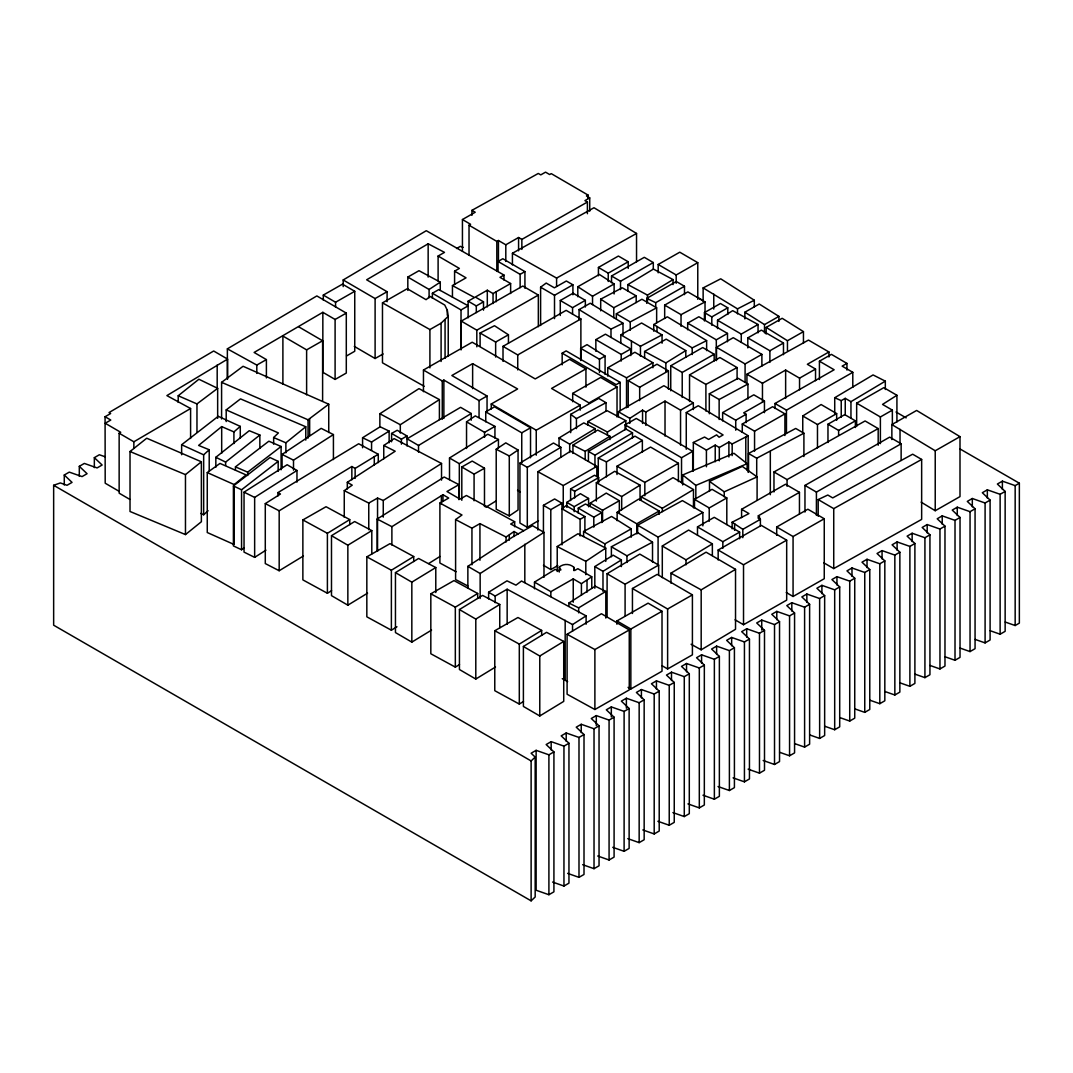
<?xml version="1.0" encoding="UTF-8"?>
<svg xmlns="http://www.w3.org/2000/svg" width="1073" height="1073" viewBox="0 0 1073 1073"><rect width="100%" height="100%" fill="white"/><g stroke="black" fill="none" stroke-linecap="round" stroke-linejoin="round"><path stroke-width="1.5" d="M382.471 302.854L429.911 329.559L441.097 323.174L448.232 316.294L447.293 310.204L444.759 305.054L430.032 296.47L426.061 299.675L407.257 288.717L382.471 302.854L382.471 362.808L424.157 386.28M273.642 444.195L273.642 437.529L278.403 432.942L226.202 409.899L226.202 421.555M105.047 456.749L99.36 454.751L94.344 457.648L102.123 465.025L97.107 467.922L84.324 463.429L79.308 466.326L87.074 473.703L82.058 476.6L69.276 472.12L64.273 475.017L72.039 482.394L67.022 485.291L60.343 482.944L53.65 485.291L53.65 625.197L531.122 900.851L531.122 760.945L535.172 757.082L531.122 753.233L536.124 750.335L548.907 754.815L553.923 751.918L546.157 744.541L551.173 741.644L563.955 746.137L568.958 743.24L561.192 735.863L566.209 732.966L578.991 737.446L584.007 734.562L576.241 727.172L581.244 724.288L594.026 728.768L599.042 725.871L591.277 718.494L596.293 715.597L609.075 720.09L614.091 717.193L606.312 709.816L611.328 706.919L624.11 711.399L629.127 708.502L621.361 701.125L626.377 698.228L639.159 702.721L644.162 699.824L636.396 692.447L641.413 689.55L654.195 694.03L659.211 691.133L651.445 683.756L656.448 680.859L669.23 685.352L674.246 682.455L666.481 675.078L671.497 672.181L684.279 676.661L689.295 673.777L681.516 666.387L686.532 663.503L699.314 667.983L704.331 665.086L696.565 657.709L701.581 654.812L714.363 659.305L719.366 656.408L711.6 649.031L716.616 646.134L729.399 650.614L734.415 647.716L726.649 640.34L731.652 637.442L744.434 641.936L749.45 639.039L741.684 631.662L746.701 628.765L759.483 633.244L764.499 630.347L756.72 622.97L761.736 620.073L774.518 624.566L779.535 621.669L771.769 614.293L776.785 611.395L789.567 615.875L794.57 612.991L786.804 605.601L791.82 602.718L804.602 607.197L809.619 604.3L801.853 596.923L806.856 594.026L819.638 598.519L824.654 595.622L816.888 588.245L821.905 585.348L834.687 589.828L839.703 586.931L831.924 579.554L836.94 576.657L849.722 581.15L854.738 578.253L846.973 570.876L851.989 567.979L864.758 572.459L869.774 569.562L862.008 562.185L867.024 559.288L879.806 563.781L884.823 560.884L877.043 553.507L882.06 550.61L894.842 555.09L899.858 552.206L892.092 544.816L897.108 541.932L909.891 546.412L914.893 543.515L907.128 536.138L912.144 533.241L924.926 537.734L929.942 534.837L922.176 527.46L927.179 524.563L939.961 529.043L944.978 526.146L937.212 518.769L942.228 515.872L955.01 520.365L960.027 517.468L952.247 510.091L957.264 507.194L970.046 511.673L975.062 508.776L967.296 501.399L972.312 498.502L985.094 502.996L990.097 500.098L982.332 492.722L987.348 489.825L1000.13 494.304L1005.146 491.421L997.38 484.03L1002.383 481.147L1015.165 485.626L1019.35 483.212L1019.35 623.118L1015.165 625.532L1005.227 622.045M531.122 900.851L535.172 896.988L535.172 757.082M200.718 513.431L203.655 514.772L203.655 454.818L209.208 449.748L198.612 445.416L221.682 426.611L233.914 431.896L240.272 426.383L218.248 416.311L181.632 444.745L181.632 454.737M203.655 514.772L208.095 510.721M234.182 484.567L246.106 474.937L220.005 463.415L207.263 472.576L207.263 532.53L234.182 544.534L234.182 484.567L207.263 472.576M185.468 534.582L185.468 474.615L201.375 461.779L146.733 438.227L130.021 451.532L130.021 511.486L185.468 534.582L201.375 521.733L201.375 461.779M285.874 452.806L285.874 442.814L305.765 426.759L240.513 398.888L226.202 409.899M178.212 402.415L178.212 395.763L198.881 379.238L217.658 388.332L217.658 418.322M215.834 467.291L215.834 457.299L249.258 430.702L259.854 435.034L259.854 448.353M225.638 465.414L225.638 462.087L259.854 435.034M244.175 547.713L241.559 549.752L233.404 545.916L233.404 485.948L270.007 457.527L278.175 461.363L278.175 471.355M241.559 549.752L241.559 489.784L278.175 461.363M456.092 571.775L439.903 563.017L439.903 503.063L461.994 515L455.596 519.573L471.946 528.184L479.939 523.624L506.08 537.01L514.047 531.511L518.152 533.898M559.248 567.067L560.924 569.87L557.705 570.769L555.251 569.334L534.488 582.116L550.851 591.652L573.237 578.884L581.418 583.658L591.773 576.791L577.864 568.69L574.672 570.514L573.8 567.241C569.683 563.513 563.459 563.607 559.248 567.067L559.248 572.057M235.443 470.202L235.443 466.876L268.854 441.191L281.099 446.489L281.099 469.8M221.588 382.337L308.045 419.798L328.74 404.213L243.075 366.282L221.588 382.337L221.588 418.966M247.675 475.487L247.675 472.16L281.099 446.489M196.963 432.231L196.963 403.917L217.658 388.332M540.604 325.495L540.604 287.188L546.184 283.071L554.379 287.832L566.356 281.005L572.915 284.814L572.915 294.807M344.259 517.293L344.259 490.643L352.239 485.157L347.317 482.3L395.199 451.223L383.758 445.483L383.758 458.801M466.54 448.487L466.54 421.85L475.312 415.895L494.935 426.41L494.935 438.066M509.286 515.912L509.286 455.958L518.058 450.003L505.785 442.867L496.209 449.252L496.209 509.219L509.286 515.912L518.058 509.97L518.058 450.003M282.065 467.748L282.065 454.416L321.162 428.355L333.421 434.578L333.421 459.566M585.804 574.659L585.804 561.34L605.749 548.088L577.958 533.737L557.222 546.533L557.222 571.507M383.758 445.483L394.126 438.616L441.526 463.469L441.526 480.127M429.093 297.798L429.093 289.469L440.265 282.159L419.006 270.691L407.82 277.075L407.82 290.407M467.868 587.991L467.868 566.343L512.559 537.09L532.53 525.703L543.984 532.369L543.984 577.341M480.154 598.479L480.154 573.505L543.984 532.369M400.309 433.049L400.309 424.72L439.407 399.585L418.993 388.614L379.869 413.735L379.869 427.054M629.784 423.366L629.784 418.363L642.553 410.141L645.825 412.045L645.825 425.377M293.506 470.148L293.506 460.156L333.421 434.578M441.526 463.469L383.262 500.474L377.548 498.06L368.763 503.076L344.259 490.643M566.826 507.368L566.826 502.379L580.386 493.687L588.567 498.462L588.567 506.791M568.878 606.406L568.878 603.066L595.207 586.166L605.816 591.424L605.816 618.075M572.539 631.219L572.539 624.553L586.113 615.875L521.532 581.016L515.965 585.147L506.993 580.842L488.617 592.242L488.617 598.908M265.93 550.181L254.65 557.37L244.04 552.112L244.04 492.158L287.135 464.743L296.966 470.47L296.966 482.126M254.65 557.37L254.65 497.416L296.966 470.47M856.656 426.464L856.656 403.153L883.83 387.661L896.921 395.28L882.543 404.414L892.36 410.127L892.36 425.123M303.404 555.988L279.181 570.742L265.286 563.566L265.286 503.613L280.455 494.023L277.987 492.587L358.664 443.766L378.273 454.268L378.273 462.584M717.529 328.579L717.529 320.25L732.685 310.66L758.048 324.502L758.048 332.831M590.271 506.469L590.271 503.143L606.245 493.097L619.336 500.715L619.336 512.371M377.173 550.677L377.173 519.037L444.222 477.016L458.922 484.661L458.922 499.656M391.886 545.004L391.886 526.682L442.975 494.72L448.702 498.046L439.903 503.063M537.895 529.995L537.895 471.704L570.621 451.156L596.816 466.406L596.816 476.399M428.65 563.566L439.957 556.471M362.58 447.736L362.58 437.744L380.15 426.786L389.137 431.105L389.137 442.76M362.58 437.744L371.566 442.049L389.137 431.105M594.818 588.232L594.818 566.584L613.166 555.17L621.361 559.932L621.361 566.598M355.136 478.41L355.136 468.418L378.273 454.268M449.507 479.631L449.507 457.983L487.813 434.243L498.435 439.501L498.435 447.83M607.425 435.397L607.425 432.057L625.8 420.656L606.996 410.624L587.816 421.555L587.816 424.881M596.333 501.037L596.333 482.716L614.708 471.302L640.044 485.144L640.044 500.139M621.683 509.876L621.683 496.558L640.044 485.144M802.752 432.607L802.752 415.962L821.113 404.548L836.658 413.601L836.658 420.267M602.986 591.33L602.986 571.346L621.361 559.932M459.324 498.677L459.324 463.697L498.435 439.501M665.85 371.245L665.85 362.915L685.795 350.589L666.172 339.148L644.605 351.461L644.605 358.114M485.868 507.234L495.646 501.185M327.399 593.262L327.399 533.308L349.744 519.6L326.044 506.724L302.868 519.936L302.868 579.889L327.399 593.262L331.584 590.687M391.377 630.2L391.377 570.232L413.722 556.538L390.009 543.649L366.832 556.86L366.832 616.827L391.377 630.2L396.956 626.78M455.328 667.124L455.328 607.17L477.686 593.463L453.986 580.587L430.823 593.798L430.823 653.765L455.328 667.124L459.526 664.563M617.136 520.673L617.136 512.344L638.703 499.106L659.157 511.016L659.157 514.356M519.305 704.062L519.305 644.108L541.664 630.401L517.951 617.511L494.774 630.736L494.774 690.69L519.305 704.062L523.503 701.501M367.57 593.154L347.853 605.172L331.49 595.649L331.49 535.682L354.653 521.545L371.795 530.612L371.795 553.923M431.561 630.092L411.831 642.11L395.454 632.574L395.454 572.62L418.604 558.47L435.786 567.55L435.786 592.537M495.511 667.017L475.795 679.048L459.432 669.512L459.432 609.544L482.582 595.408L499.75 604.475L499.75 627.799M523.396 646.483L546.559 632.332L563.727 641.413L563.727 701.38L539.773 715.973L523.396 706.436L523.396 646.483L539.773 656.019L539.773 715.973M266.399 377.924L266.399 359.603L254.113 352.454L322.839 312.323L335.098 319.472L335.098 379.426L346.297 373.055L346.297 313.101L316.843 295.933L227.369 348.846L227.369 378.823M279.181 570.742L279.181 510.788L351.85 466.514L355.136 468.418M347.853 605.172L347.853 545.218L371.795 530.612M559.046 446.288L559.046 437.958L583.792 422.896L595.233 428.637L595.233 431.963M572.928 453.45L572.928 445.121L597.688 430.072L609.933 436.282L609.933 439.608M572.928 445.121L585.174 451.344L609.933 436.282M411.831 642.11L411.831 582.156L435.786 567.55M475.795 679.048L475.795 619.081L499.75 604.475M539.773 656.019L563.727 641.413M227.583 379.091L227.583 359.106L166.878 395.602L190.592 408.505L190.592 438.481M627.866 291.252L627.866 284.6L653.43 269.082L673.053 279.597L673.053 284.586M647.488 301.768L647.488 295.102L673.053 279.597M418.524 445.469L471.235 413.521L460.599 407.324L407.069 438.79L418.524 445.469L418.524 452.122M569.683 452.484L569.683 444.155L595.233 428.637M662.296 577.663L662.296 546.009L688.651 530.049L712.365 543.863L712.365 555.519M686.023 564.827L686.023 559.838L712.365 543.863M568.878 603.066L578.669 607.855L605.816 591.424M343.199 286.625L343.199 279.959L426.276 230.708L503.988 275.064L503.988 280.066M538.485 520.633L527.299 527.326L519.949 523.047L519.949 463.093L553.48 443.015L560.844 447.293L560.844 457.299M641.091 500.139L641.091 496.812L673.039 477.646L693.48 489.57L693.48 507.878M662.336 511.593L662.336 508.267L693.48 489.57M607.09 617.042L607.09 573.733L639.816 554.111L658.648 565.082L658.648 575.074M527.299 527.326L527.299 467.372L560.844 447.293M850.956 418.322L850.956 401.664L885.319 381.156L885.319 389.486M567.094 634.277L601.43 613.743L629.261 629.945L629.261 689.912L594.885 709.508L567.094 694.231L567.094 634.277L594.885 649.541L629.261 629.945M670.947 583.149L670.947 573.156L706.074 552.179L735.528 569.334L735.528 629.288L701.179 649.822L691.106 644.256M701.179 649.822L701.179 589.855L735.528 569.334M588.42 461.377L588.42 451.384L625.961 429.039L632.507 432.848L632.507 437.851M594.965 466.862L594.965 455.193L632.507 432.848M598.265 481.361L598.265 458.037L635.001 436.148L642.365 440.44L642.365 452.095M598.265 458.037L606.419 461.873L642.365 440.44M834.727 414.393L834.727 397.734L873.06 374.933L885.319 381.156M133.857 448.447L133.857 441.794L190.592 408.505M469.022 255.186L469.022 225.209L470.604 224.297L462.436 219.536L475.218 212.239L471.946 210.335L538.297 173.45L540.752 174.886L545.553 172.149L549.644 174.537L551.24 173.625L588.058 195.071L588.058 198.398M129.846 499.414L119.143 493.178L119.143 433.224L120.739 432.298L105.194 423.245L110.787 420.053L105.074 416.726L110.653 413.534L109.017 412.569L213.675 351.005L227.583 359.106M456.575 248.52L460.344 246.347L463.174 247.34M536.124 750.335L536.124 890.241L548.907 894.721L553.923 891.824L553.923 751.918M552.595 882.06L563.955 886.043L568.958 883.146L568.958 743.24M567.63 873.368L578.991 877.352L584.007 874.468L584.007 734.562M582.666 864.69L594.026 868.674L599.042 865.777L599.042 725.871M597.715 855.999L609.075 859.996L614.091 857.099L614.091 717.193M612.75 847.321L624.11 851.305L629.127 848.408L629.127 708.502M627.799 838.63L639.159 842.627L644.162 839.73L644.162 699.824M642.834 829.952L654.195 833.936L659.211 831.039L659.211 691.133M657.87 821.274L669.23 825.258L674.246 822.361L674.246 682.455M672.919 812.583L684.279 816.566L689.295 813.683L689.295 673.777M687.954 803.905L699.314 807.889L704.331 804.991L704.331 665.086M702.989 795.214L714.363 799.211L719.366 796.314L719.366 656.408M718.038 786.536L729.399 790.519L734.415 787.622L734.415 647.716M733.074 777.845L744.434 781.841L749.45 778.944L749.45 639.039M748.122 769.167L759.483 773.15L764.499 770.253L764.499 630.347M763.158 760.489L774.518 764.472L779.535 761.575L779.535 621.669M779.615 752.294L789.567 755.781L794.57 752.897L794.57 612.991M794.664 743.616L804.602 747.103L809.619 744.206L809.619 604.3M809.699 734.925L819.638 738.425L824.654 735.528L824.654 595.622M824.748 726.247L834.687 729.734L839.703 726.837L839.703 586.931M839.783 717.569L849.722 721.056L854.738 718.159L854.738 578.253M854.819 708.877L864.758 712.365L869.774 709.468L869.774 569.562M869.868 700.2L879.806 703.687L884.823 700.79L884.823 560.884M884.903 691.508L894.842 694.996L899.858 692.112L899.858 552.206M899.939 682.83L909.891 686.318L914.893 683.421L914.893 543.515M914.987 674.139L924.926 677.64L929.942 674.743L929.942 534.837M930.023 665.461L939.961 668.948L944.978 666.051L944.978 526.146M945.072 656.783L955.01 660.271L960.027 657.373L960.027 517.468M960.107 648.092L970.046 651.579L975.062 648.682L975.062 508.776M975.142 639.414L985.094 642.901L990.097 640.004L990.097 500.098M990.191 630.723L1000.13 634.21L1005.146 631.326L1005.146 491.421M562.172 364.833L562.172 353.178L566.155 350.898L620.167 382.364L620.167 410.677M514.664 526.736L514.664 521.733L510.668 524.026L523.745 530.706M323.295 300.091L323.295 295.088L342.475 284.157L354.747 291.306L354.747 351.26L346.525 355.954M323.295 295.088L335.567 302.237L354.747 291.306M438.106 281.019L438.106 256.031L444.504 252.383L428.154 243.786L366.644 279.798L387.098 291.722L387.098 301.714M227.369 348.846L256.809 365.075L266.399 359.603M343.199 279.959L375.107 298.562L387.098 291.722M282.896 384.349L282.896 336.05L306.623 349.865L322.611 340.758L322.611 400.712M454.59 284.479L454.59 271.161L459.378 268.424L438.106 256.031M469.022 225.209L496.826 241.412L498.435 240.5L505.799 244.792L518.581 237.509L521.854 239.413L521.854 249.405M521.854 239.413L587.4 202.059L587.4 213.715M498.046 271.456L498.046 261.463L502.835 258.727L524.925 271.603L524.925 288.261M468.136 317.823L468.136 301.164L474.521 297.516L452.444 285.579L452.444 297.234M493.044 303.552L493.044 293.559L487.303 290.22L475.339 297.06L483.507 301.821L483.507 310.151M498.046 261.463L520.137 274.339L524.925 271.603M354.291 346.391L375.107 358.516L383.101 353.956M493.044 293.559L510.627 283.54L510.627 293.533M468.136 301.164L476.305 305.926L483.507 301.821M461.256 349.422L461.256 321.109L522.806 286.022L538.338 295.075L538.338 326.728M461.256 321.109L476.814 330.176L538.338 295.075M598.426 275.761L598.426 267.445L618.397 256.045L628.215 261.772L628.215 268.424M423.459 391.672L423.459 370.024L472.2 342.22L535.212 378.93L569.575 359.334L585.938 368.871L585.938 387.192M577.797 296.738L577.797 286.746L599.378 274.447L614.118 283.956L614.118 293.948M598.426 267.445L608.243 273.159L628.215 261.772M480.1 333.006L495.646 342.059L508.441 334.776L494.492 325.736L480.1 333.006L480.1 346.324M611.53 282.655L611.53 275.989L644.31 257.319L653.296 262.563L653.296 269.216M491.246 408.987L491.246 403.985L517.629 388.949L472.63 363.667L451.854 375.51L487.048 396.017L487.048 410.999M503.009 361.346L503.009 346.351L566.142 310.352L580.882 318.936L580.882 360.582M592.537 304.584L592.537 296.255L614.118 283.956M585.348 300.346L573.076 293.211L560.28 300.494L572.566 307.643L585.348 300.346L585.348 307.012M611.53 275.989L620.529 281.247L653.296 262.563M658.192 272.81L658.192 264.481L679.772 252.195L697.772 262.67L697.772 299.313M503.009 346.351L517.736 354.935L580.882 318.936M658.192 264.481L676.191 274.97L697.772 262.67M616.345 318.802L616.345 313.812L641.922 299.233L656.649 307.803L656.649 322.799M646.751 303.351L646.751 298.361L676.325 281.502L684.494 286.263L684.494 294.592M423.459 370.024L442.264 380.982L443.873 380.07L479.054 400.578L487.048 396.017M646.751 298.361L655.724 302.666L684.494 286.263M580.667 359.951L580.667 348.296L587.052 344.648L605.078 356.075L605.078 374.397M595.85 351.3L595.85 339.631L605.44 334.172L630.79 348.94L630.79 355.606M664.67 318.44L664.67 305.121L687.847 291.896L705.028 301.915L705.028 320.237M585.938 368.871L551.562 388.453L580.211 405.151L580.211 410.141M466.54 421.85L484.553 432.339L494.935 426.41M704.438 320.948L704.438 312.619L720.426 303.511L727.789 307.803L727.789 314.469M607.747 376.087L607.747 367.757L634.894 352.252L652.907 362.741L652.907 367.744M572.687 401.718L572.687 393.389L600.652 377.441L617.029 386.977L617.029 416.968M461.806 500.3L461.806 466.996L472.2 461.068L484.486 468.217L484.486 506.536M530.531 427.805L494.532 406.828L485.747 411.844L521.746 432.821L530.531 427.805L530.531 457.782M652.907 362.741L626.538 377.79L607.747 367.757M491.246 403.985L536.245 430.206L580.211 405.151M744.85 318.882L744.85 312.216L759.241 304.021L778.904 316.387L778.904 321.39M617.029 386.977L589.05 402.925L572.687 393.389M628.215 407.244L628.215 380.607L656.984 364.203L668.439 370.869L668.439 389.191M458.922 484.661L446.958 491.501L460.049 499.133L466.42 495.485L514.664 521.733M670.746 390.76L670.746 365.772L702.721 347.545L714.175 354.224L714.175 360.89M727.494 333.421L698.858 316.75L687.672 323.121L716.308 339.806L727.494 333.421L727.494 341.751M628.215 380.607L639.669 387.273L668.439 370.869M716.456 360.582L716.456 347.263L733.248 337.687L761.884 354.385L761.884 366.041M717.529 320.25L741.269 334.079L758.048 324.502M670.746 365.772L682.213 372.452L714.175 354.224M618.343 416.7L618.343 411.697L663.892 385.717L693.332 402.885L693.332 409.537M747.801 347.88L747.801 337.888L761.374 330.135L783.478 343.011L783.478 354.667M689.537 401.517L689.537 374.879L719.903 357.55L737.084 367.57L737.084 379.225M645.825 412.045L665.019 401.114L680.55 410.168L680.55 445.147M680.55 410.168L693.332 402.885M746.929 384.214L746.929 374.222L808.479 340.074L828.933 351.984L828.933 356.987M537.895 471.704L563.245 485.546L596.816 466.406M570.595 500.568L570.595 488.912L594.563 475.232L598.654 477.619L598.654 482.609M617.015 474.534L617.015 466.205L650.573 447.065L678.404 463.268L678.404 481.589M746.929 374.222L762.46 383.276L785.637 370.064L799.546 378.165L799.546 389.821M570.595 488.912L574.685 491.286L598.654 477.619M722.639 420.911L722.639 412.582L753.809 394.824L764.445 401.007L764.445 412.662M828.933 351.984L807.352 364.284L815.534 369.058L815.534 380.714M819.423 379.507L819.423 361.185L831.414 354.358L846.946 363.412L846.946 370.064M566.826 502.379L574.176 506.657L588.567 498.462M764.445 401.007L743.669 412.85L746.111 414.285L746.111 422.614M722.639 412.582L735.729 420.214L746.111 414.285M775.014 408.478L775.014 403.488L834.15 369.769L819.423 361.185M692.702 451.344L636.262 418.457L625.063 424.828L681.529 457.728L692.702 451.344L692.702 471.329M742.275 432.352L742.275 424.023L772.64 406.707L784.913 413.856L784.913 435.517M617.015 466.205L644.833 482.407L678.404 463.268M590.271 503.143L602.557 510.292L619.336 500.715M601.792 512.612L585.456 504.015L578.267 508.119L593.798 517.173L601.792 512.612L601.792 522.605M775.014 403.488L786.455 410.154L852.794 372.331L852.794 387.326M742.275 424.023L754.56 431.172L784.913 413.856M488.617 592.242L495.163 596.065L507.153 589.225L572.539 624.553M617.136 512.344L636.772 523.785L659.157 511.016M583.591 531.484L604.864 543.877L631.232 528.841L611.57 516.462L583.591 531.484L583.591 536.487M802.752 415.962L817.478 424.532L836.658 413.601M694.499 507.69L694.499 499.361L712.07 489.342L726.81 497.926L726.81 524.563M827.967 442.519L827.967 424.197L844.759 414.634L855.396 420.831L855.396 427.497M827.967 424.197L838.617 430.407L855.396 420.831M694.499 499.361L709.226 507.945L726.81 497.926M773.968 491.957L773.968 471.972L865.093 420.965L878.183 428.583L878.183 445.241M856.656 403.153L880.383 416.968L892.36 410.127M697.49 535.226L697.49 526.897L714.256 517.32L739.632 532.101L739.632 538.767M741.591 517.629L741.591 509.299L785.53 484.231L799.452 492.333L799.452 513.994M891.864 439.568L891.864 424.573L916.637 410.449L960 436.644L960 496.598L935.227 510.721L921.144 502.151M607.09 573.733L625.09 584.222L658.648 565.082M804.965 512.062L804.965 485.425L889.678 437.127L901.132 443.793L901.132 460.451M799.452 492.333L757.9 516.033L759.523 516.985L759.523 520.311M632.44 613.488L632.44 588.5L657.212 574.377L692.407 594.871L692.407 654.838L667.621 668.962L662.001 665.676M742.811 537.68L742.811 529.351L760.381 519.332L760.381 525.985M697.49 526.897L722.84 541.677L739.632 532.101M804.965 485.425L816.419 492.091L901.132 443.793M718.159 559.999L718.159 550.006L761.32 525.394L786.683 540.175L786.683 600.129L743.522 624.727L735.072 619.805M776.704 535.32L776.704 526.991L807.875 509.219L824.252 518.755L824.252 578.723L793.068 596.481L786.254 592.511M616.935 624.258L616.935 620.932L648.105 603.16L662.014 611.261L662.014 671.215L630.844 688.987L628.054 687.377M818.189 516.22L818.189 499.575L833.734 508.629L921.653 459.445L921.653 519.399L833.734 568.583L823.836 562.829M935.227 510.721L935.227 450.767L960 436.644M776.704 526.991L793.068 536.527L824.252 518.755M616.935 620.932L630.844 629.033L662.014 611.261M718.159 550.006L743.522 564.774L786.683 540.175M632.44 588.5L667.621 609.008L692.407 594.871M335.098 319.472L346.297 313.101M589.721 211.207L589.721 197.888L584.933 200.624L587.4 202.059M432.392 293.237L438.79 289.589L468.23 305.818L461.028 309.923L432.392 293.237L432.392 298.24M452.444 285.579L466.044 277.84L454.59 271.161M503.988 275.064L499.991 277.344L510.627 283.54M540.604 287.188L554.513 295.29L572.915 284.814M579.071 319.58L579.071 309.587L590.257 303.216L622.997 323.214L622.997 334.87M620.811 343.159L620.811 334.83L641.587 322.986L662.054 334.91L662.054 343.239M653.739 331.195L653.739 324.542L667.339 316.803L706.624 340.61L706.624 350.603M580.667 348.296L599.472 359.254L605.078 356.075M595.85 339.631L621.2 354.412L630.79 348.94M704.438 312.619L711.801 316.911L727.789 307.803M620.167 382.364L616.17 384.644L562.172 353.178M570.675 432.66L570.675 414.339L598.667 398.391L606.017 402.683L606.017 410.999M461.806 466.996L474.078 474.132L484.486 468.217M764.513 332.912L764.513 324.583L778.904 316.387M766.176 334.065L766.176 327.399L782.163 318.292L803.449 331.624L803.449 343.28M716.456 347.263L745.091 363.948L761.884 354.385M747.801 337.888L769.891 350.75L783.478 343.011M787.461 350.723L787.461 340.731L803.449 331.624M686.264 449.225L686.264 412.582L698.255 405.742L748.189 435.759L748.189 472.402M543.434 531.98L543.434 505.329L554.62 498.958L561.984 503.25L561.984 544.883M543.434 505.329L550.798 509.621L561.984 503.25M799.546 378.165L815.534 369.058M846.946 363.412L842.144 366.134L852.794 372.331M584.892 516.582L566.088 505.624L562.091 508.83L580.104 519.319L584.892 516.582L584.892 531.578M693.332 470.806L693.332 442.492L706.423 450.124L715.222 445.107L719.312 447.495L719.312 460.813M719.312 447.495L728.902 442.022L732.175 443.94L748.189 435.759M834.727 397.734L841.232 400.618L845.242 398.338L850.956 401.664M543.434 565.283L550.798 569.575L557.786 565.592M773.968 471.972L787.059 479.591L878.183 428.583M588.058 195.071L586.448 195.983L589.721 197.888M391.591 441.781L391.591 433.452L397.198 430.273L407.016 436L407.016 445.992M391.591 433.452L401.409 439.179L407.016 436M759.523 516.985L757.927 517.897L760.381 519.332M512.425 264.924L512.425 253.268L593.986 207.733L636.544 233.458L636.544 261.772M512.425 253.268L556.592 278.081L636.544 233.458M637.63 533.522L637.63 525.193L682.401 500.608L702.855 512.518L702.855 525.85M637.63 525.193L658.084 537.117L702.855 512.518M748.538 471.785L748.538 453.463L756.706 458.225L803.905 433.21L803.905 456.535M689.537 374.879L705.9 384.402L737.084 367.57M576.429 428.596L576.429 418.604L606.017 402.683M709.32 413.762L709.32 393.778L738.117 378.3L747.935 384.027L747.935 399.008M709.32 393.778L719.138 399.491L747.935 384.027M616.345 313.812L630.253 321.913L656.649 307.803M611.382 556.753L611.382 546.761L637.764 532.651L652.518 542.16L652.518 562.145M611.382 546.761L626.94 555.814L652.518 542.16M664.67 305.121L681.033 314.644L705.028 301.915M600.692 310.821L600.692 299.152L622.286 287.792L636.195 295.893L636.195 302.559M600.692 299.152L613.783 307.71L636.195 295.893M620.811 334.83L640.447 346.271L662.054 334.91M703.137 301.231L703.137 287.913L720.721 278.819L754.306 300.225L754.306 306.891M703.137 287.913L737.513 308.863L754.306 300.225M732.148 528.882L732.148 522.216L748.954 513.591L741.591 509.299M653.739 324.542L692.206 347.867L706.624 340.61M748.538 453.463L795.723 428.449L803.905 433.21M579.071 309.587L610.993 329.116L622.997 323.214M693.332 442.492L704.545 437.046L708.636 439.434L716.616 434.873L719.098 437.234L723.095 434.954L686.264 412.582M818.189 499.575L827.793 495.029L832.715 497.899L912.667 454.201L921.653 459.445M709.494 491.38L709.494 481.388L742.328 466.433L757.095 476.868L757.095 500.192M709.494 481.388L724.248 491.823L757.095 476.868M682.683 484.969L682.683 474.977L733.972 453.275L747.13 463.697L747.13 470.363M682.683 474.977L695.827 485.398L747.13 463.697M130.021 451.532L185.468 474.615M273.642 437.529L285.874 442.814M235.443 466.876L247.675 472.16M178.212 395.763L196.963 403.917M181.632 444.745L203.655 454.818M233.404 485.948L241.559 489.784M215.834 457.299L225.638 462.087M244.04 492.158L254.65 497.416M282.065 454.416L293.506 460.156M496.209 449.252L509.286 455.958M265.286 503.613L279.181 510.788M557.222 546.533L585.804 561.34M377.173 519.037L391.886 526.682M467.855 585.992L455.596 579.527L455.596 519.573M627.866 284.6L647.488 295.102M587.816 421.555L607.425 432.057M562.279 678.673L567.63 681.65M379.869 413.735L400.309 424.72M644.605 351.461L665.85 362.915M641.091 496.812L662.336 508.267M596.333 482.716L621.683 496.558M302.868 519.936L327.399 533.308M366.832 556.86L391.377 570.232M430.823 593.798L455.328 607.17M494.774 630.736L519.305 644.108M670.947 573.156L701.179 589.855M697.222 297.234L703.03 300.588M896.009 412.005L906.162 417.866M959.852 448.863L1019.35 483.212M53.65 485.291L531.122 760.945M519.949 463.093L527.299 467.372M891.864 424.573L935.227 450.767M407.82 277.075L429.093 289.469M618.343 411.697L629.784 418.363M732.148 522.216L742.811 529.351M588.42 451.384L594.965 455.193M559.046 437.958L569.683 444.155M298.884 326.93L322.611 340.758M662.296 546.009L686.023 559.838M335.098 379.426L322.839 372.291L322.839 312.323M517.521 490.307L520.338 491.957M449.507 457.983L459.324 463.697M594.818 566.584L602.986 571.346M467.868 566.343L480.154 573.505M459.432 609.544L475.795 619.081M395.454 572.62L411.831 582.156M331.49 535.682L347.853 545.218M119.143 433.224L133.857 441.794M119.318 491.434L105.194 483.212L105.074 416.726M766.176 327.399L787.461 340.731M744.85 312.216L764.513 324.583M577.797 286.746L592.537 296.255M570.675 414.339L576.429 418.604M1015.165 485.626L1015.165 625.532M1002.383 481.147L1002.383 489.462M1000.13 494.304L1000.13 634.21M987.348 489.825L987.348 498.154M985.094 502.996L985.094 642.901M972.312 498.502L972.312 506.832M970.046 511.673L970.046 651.579M957.264 507.194L957.264 515.523M955.01 520.365L955.01 660.271M942.228 515.872L942.228 524.201M939.961 529.043L939.961 668.948M927.179 524.563L927.179 532.892M924.926 537.734L924.926 677.64M912.144 533.241L912.144 541.57M909.891 546.412L909.891 686.318M900.032 429.334L900.032 444.329M897.108 541.932L897.108 550.248M896.921 395.28L896.921 421.93M894.842 555.09L894.842 694.996M882.06 550.61L882.06 558.939M880.383 416.968L880.383 443.618M879.806 563.781L879.806 703.687M867.024 559.288L867.024 567.617M864.758 572.459L864.758 712.365M851.989 567.979L851.989 576.308M849.722 581.15L849.722 721.056M845.242 398.338L845.242 414.996M841.232 400.618L841.232 417.263M838.617 430.407L838.617 435.397M836.94 576.657L836.94 584.986M834.687 589.828L834.687 729.734M833.734 508.629L833.734 568.583M821.905 585.348L821.905 593.677M819.638 598.519L819.638 738.425M817.478 424.532L817.478 447.843M816.419 492.091L816.419 515.402M806.856 594.026L806.856 602.355M804.602 607.197L804.602 747.103M793.068 536.527L793.068 596.481M791.82 602.718L791.82 611.033M789.567 615.875L789.567 755.781M787.059 479.591L787.059 486.257M786.455 410.154L786.455 433.465M785.637 370.064L785.637 398.378M776.785 611.395L776.785 619.725M774.518 624.566L774.518 764.472M770.32 451.411L770.32 494.72M769.891 350.75L769.891 362.406M762.46 383.276L762.46 401.597M761.736 620.073L761.736 630.079M759.483 633.244L759.483 773.15M756.706 458.225L756.706 476.546M754.56 431.172L754.56 451.156M746.701 628.765L746.701 637.094M745.789 437.127L745.789 463.764M745.091 363.948L745.091 382.27M744.434 641.936L744.434 781.841M743.522 564.774L743.522 624.727M741.269 334.079L741.269 342.408M737.513 308.863L737.513 313.853M735.729 420.214L735.729 430.206M734.603 523.651L734.603 530.317M732.175 443.94L732.175 455.596M731.652 637.442L731.652 645.772M729.399 650.614L729.399 790.519M728.902 442.022L728.902 457.018M724.248 491.823L724.248 496.826M722.84 541.677L722.84 548.33M719.138 399.491L719.138 419.476M716.616 646.134L716.616 654.463M716.308 339.806L716.308 359.79M715.222 445.107L715.222 461.766M714.363 659.305L714.363 799.211M713.76 294.096L713.76 309.091M711.801 316.911L711.801 325.24M709.226 507.945L709.226 521.263M706.423 450.124L706.423 466.768M705.9 384.402L705.9 411.053M701.581 654.812L701.581 663.141M699.314 667.983L699.314 807.889M695.827 485.398L695.827 498.73M692.206 347.867L692.206 354.533M687.672 323.121L687.672 329.787M686.532 663.503L686.532 671.819M685.795 350.589L685.795 357.255M684.279 676.661L684.279 816.566M682.213 372.452L682.213 397.426M681.529 457.728L681.529 482.702M681.033 314.644L681.033 326.299M676.191 274.97L676.191 283.299M671.497 672.181L671.497 680.51M669.23 685.352L669.23 825.258M667.621 609.008L667.621 668.962M665.019 401.114L665.019 436.094M658.084 537.117L658.084 565.431M657.011 326.447L657.011 331.45M656.448 680.859L656.448 689.188M655.724 302.666L655.724 307.669M654.195 694.03L654.195 833.936M644.833 482.407L644.833 495.739M642.553 410.141L642.553 423.473M641.413 689.55L641.413 697.879M640.447 346.271L640.447 356.263M639.669 387.273L639.669 400.605M639.159 702.721L639.159 842.627M636.772 523.785L636.772 533.777M631.447 341.026L631.447 354.358M631.232 528.841L631.232 537.171M630.844 629.033L630.844 688.987M630.253 321.913L630.253 330.243M626.94 555.814L626.94 562.48M626.538 377.79L626.538 407.767M626.377 698.228L626.377 708.22M625.8 420.656L625.8 428.972M625.063 424.828L625.063 429.83M625.09 584.222L625.09 615.862M624.11 711.399L624.11 851.305M621.2 354.412L621.2 361.065M620.529 281.247L620.529 289.576M613.783 307.71L613.783 317.702M611.328 706.919L611.328 716.912M610.993 329.116L610.993 337.445M609.075 720.09L609.075 859.996M608.243 273.159L608.243 281.488M606.419 461.873L606.419 476.868M605.749 548.088L605.749 561.407M604.864 543.877L604.864 548.88M602.557 510.292L602.557 521.947M599.472 359.254L599.472 372.572M596.293 715.597L596.293 725.589M594.885 649.541L594.885 709.508M594.026 728.768L594.026 868.674M593.798 517.173L593.798 527.165M591.773 576.791L591.773 588.46M587.011 580.466L587.011 592.122M586.113 615.875L586.113 624.204M585.174 451.344L585.174 459.673M581.418 583.658L581.418 595.314M581.244 724.288L581.244 732.604M580.104 519.319L580.104 535.977M578.991 737.446L578.991 877.352M578.669 607.855L578.669 612.844M578.267 508.119L578.267 513.109M574.685 491.286L574.685 497.952M574.176 506.657L574.176 511.66M573.8 567.241L573.8 570.581M573.237 578.884L573.237 602.208M572.566 307.643L572.566 314.309M566.209 732.966L566.209 741.295M565.176 620.261L565.176 680.228M563.955 746.137L563.955 886.043M563.245 485.546L563.245 508.87M560.28 300.494L560.28 315.475M556.592 278.081L556.592 286.411M554.513 295.29L554.513 318.614M551.173 741.644L551.173 749.973M550.798 509.621L550.798 569.575M550.851 591.652L550.851 596.642M548.907 754.815L548.907 894.721M541.664 630.401L541.664 635.404M536.245 430.206L536.245 455.193M534.488 582.116L534.488 588.782M524.818 544.239L524.818 582.545M521.746 432.821L521.746 462.798M520.137 274.339L520.137 287.671M518.581 237.509L518.581 250.827M517.736 354.935L517.736 369.917M514.047 531.511L514.047 536.513M509.286 535.186L509.286 540.188M508.441 334.776L508.441 343.105M507.153 589.225L507.153 624.204M506.08 537.01L506.08 542.013M505.799 244.792L505.799 261.45M498.435 240.5L498.435 260.484M496.826 241.412L496.826 271.389M496.236 291.735L496.236 301.728M495.646 342.059L495.646 357.054M495.163 596.065L495.163 602.718M487.303 290.22L487.303 306.878M485.747 411.844L485.747 421.837M484.553 432.339L484.553 437.328M479.939 523.624L479.939 560.267M479.054 400.578L479.054 417.223M477.686 593.463L477.686 598.466M476.814 330.176L476.814 346.82M476.305 305.926L476.305 312.592M474.078 474.132L474.078 500.783M472.63 363.667L472.63 388.654M471.946 210.335L471.946 215.338M471.946 528.184L471.946 564.827M471.235 413.521L471.235 420.187M462.436 219.536L462.436 251.176M461.028 309.923L461.028 349.892M448.232 316.294L448.232 356.263M447.293 310.204L447.293 315.207M445.067 319.969L445.067 358.275M443.873 380.07L443.873 418.376M442.975 494.72L442.975 501.386M442.264 380.982L442.264 419.288M441.379 495.632L441.379 503.961M441.097 323.174L441.097 361.48M440.265 282.159L440.265 290.488M439.407 399.585L439.407 419.57M429.911 329.559L429.911 367.865M428.154 243.786L428.154 277.102M413.722 556.538L413.722 561.541M401.409 439.179L401.409 444.168M383.262 500.474L383.262 517.119M377.548 498.06L377.548 551.361M375.107 298.562L375.107 358.516M374.289 456.548L374.289 464.877M371.566 442.049L371.566 450.378M368.763 503.076L368.763 529.727M351.85 466.514L351.85 479.832M349.744 519.6L349.744 524.603M347.317 482.3L347.317 488.953M335.567 302.237L335.567 307.24M328.74 404.213L328.74 432.526M309.654 418.886L309.654 435.544M308.045 419.798L308.045 438.119M306.623 349.865L306.623 394.837M305.765 426.759L305.765 440.091M277.987 492.587L277.987 495.914M256.809 365.075L256.809 373.404M240.272 426.383L240.272 438.039M233.914 431.896L233.914 443.551M221.682 426.611L221.682 453.262M217.189 365.035L217.189 388.346M209.208 449.748L209.208 471.409M94.344 457.648L94.344 467.64M79.308 466.326L79.308 476.318M64.273 475.017L64.273 485.009"/></g></svg>
